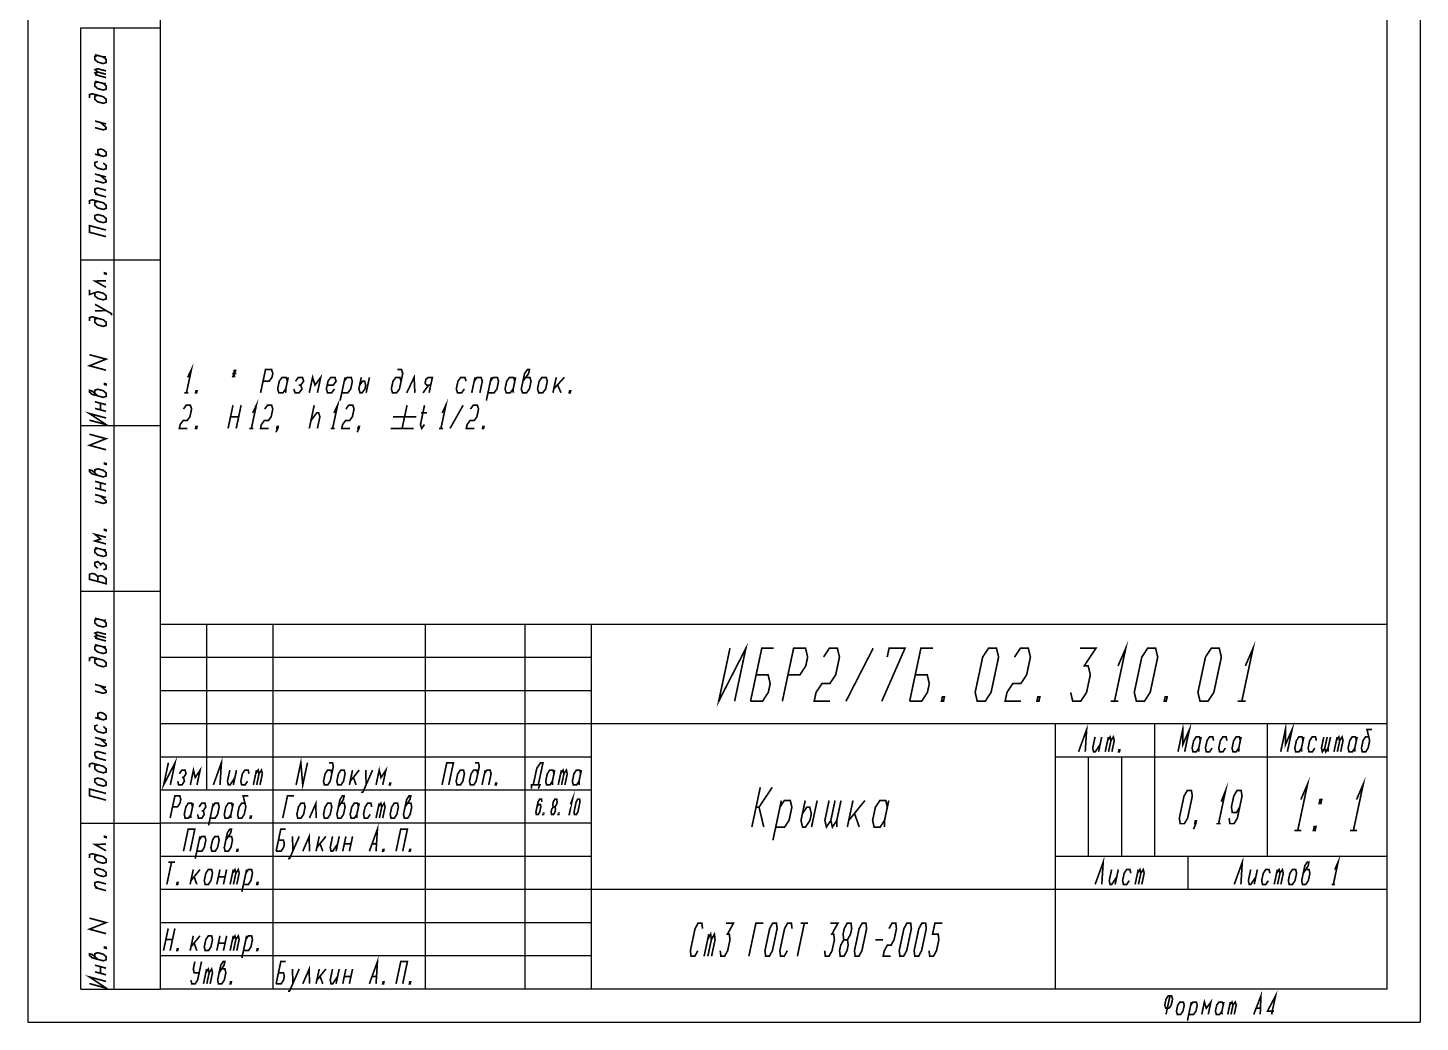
# Model space of a CAD drawing. Header units: millimetres. Extents: x 0 to 210, y 0 to 297.
# Drawn here: x 0 to 210, y 0 to 150 of the extents above; entities that cross this region are included whole.
import ezdxf

# ---------------------------------------------------------------- set-up
doc = ezdxf.new("R2010")
doc.units = ezdxf.units.MM
doc.header["$LTSCALE"] = 19.36
doc.layers.get('0').update_dxf_attribs({"linetype": 'CONTINUOUS'})

msp = doc.modelspace()

# ---------------------------------------------------------------- linework, layer by layer
at = {"color": 7, "linetype": 'CONTINUOUS'}
for p, q in [((0, 297), (0, 0)), ((210, 297), (210, 0)), ((20, 5), (20, 292.35)), ((205, 5), (205, 292.35)), ((8, 5), (8, 150)), ((8, 150), (20, 150)), ((13, 5), (13, 150)), ((20, 5), (20, 150)), ((8, 115), (20, 115)), ((8, 90), (20, 90)), ((8, 65), (20, 65)), ((205, 60), (20, 60)), ((20, 5), (20, 60)), ((27, 35), (27, 60)), ((37, 5), (37, 60)), ((60, 5), (60, 60)), ((75, 5), (75, 60)), ((85, 5), (85, 60)), ((205, 5), (205, 60)), ((85, 55), (20, 55)), ((85, 50), (20, 50)), ((205, 45), (20, 45)), ((155, 5), (155, 45)), ((170, 25), (170, 45)), ((187, 25), (187, 45)), ((85, 40), (20, 40)), ((205, 40), (155, 40)), ((160, 25), (160, 40)), ((165, 25), (165, 40)), ((85, 35), (20, 35)), ((8, 30), (20, 30)), ((85, 30), (20, 30)), ((85, 25), (20, 25)), ((205, 25), (155, 25)), ((175, 20), (175, 25)), ((205, 20), (20, 20)), ((85, 15), (20, 15)), ((85, 10), (20, 10)), ((8, 5), (20, 5)), ((205, 5), (20, 5)), ((205, 5), (20, 5)), ((0, 0), (210, 0))]:
    msp.add_line(p, q, dxfattribs=at)
at = {"color": 2, "linetype": 'CONTINUOUS', "const_width": 0.25}
for points in [[(10.127, 145.947), (11.377, 145.612), (11.794, 145.625)], [(10.544, 145.835), (10.127, 145.697), (10.127, 145.197), (10.544, 144.835), (11.377, 144.612), (11.794, 144.75), (11.794, 145.25), (11.377, 145.612)], [(10.544, 143.335), (10.127, 143.697), (10.544, 143.835), (11.794, 143.5)], [(10.544, 142.835), (10.127, 143.197), (10.544, 143.335), (11.794, 143)], [(11.794, 142.5), (10.127, 142.947)], [(10.127, 141.947), (11.377, 141.612), (11.794, 141.625)], [(10.544, 141.835), (10.127, 141.697), (10.127, 141.197), (10.544, 140.835), (11.377, 140.612), (11.794, 140.75), (11.794, 141.25), (11.377, 141.612)], [(10.544, 139.835), (10.127, 139.697), (10.127, 139.197), (10.544, 138.835), (11.377, 138.612), (11.794, 138.75), (11.794, 139.25), (11.377, 139.612), (9.711, 140.058), (9.294, 139.92), (9.294, 139.42)], [(10.127, 135.947), (11.794, 135.5)], [(10.127, 134.947), (11.377, 134.612), (11.794, 134.75), (11.794, 135), (10.961, 135.723)], [(10.127, 130.947), (11.377, 130.612), (11.794, 130.75), (11.794, 131.25), (11.377, 131.612), (10.961, 131.723), (10.544, 131.585), (10.544, 131.085), (10.961, 130.723)], [(10.544, 129.835), (10.127, 129.697), (10.127, 129.197), (10.544, 128.835), (11.377, 128.612), (11.794, 128.75), (11.794, 129.25), (11.377, 129.612)], [(10.127, 127.947), (11.794, 127.5)], [(10.127, 126.947), (11.377, 126.612), (11.794, 126.75), (11.794, 127), (10.961, 127.723)], [(10.544, 123.835), (10.127, 123.697), (10.127, 123.197), (10.544, 122.835), (11.377, 122.612), (11.794, 122.75), (11.794, 123.25), (11.377, 123.612), (9.711, 124.058), (9.294, 123.92), (9.294, 123.42)], [(10.544, 124.835), (10.127, 125.197), (10.127, 125.697), (10.544, 125.835), (11.794, 125.5)], [(11.794, 124.5), (10.127, 124.947)], [(11.377, 120.612), (11.794, 120.75), (11.794, 121.25), (11.377, 121.612), (10.544, 121.835), (10.127, 121.697), (10.127, 121.197), (10.544, 120.835), (11.377, 120.612)], [(11.794, 118.5), (9.294, 119.17), (9.294, 120.17), (11.794, 119.5)], [(11.794, 110.854), (10.127, 111.801), (11.794, 111.854)], [(11.794, 112.979), (11.794, 112.854), (11.586, 112.91), (11.586, 113.035), (11.794, 112.979)], [(10.127, 110.051), (10.127, 109.551), (10.544, 109.189), (11.377, 108.966), (11.794, 109.104), (11.794, 109.604), (11.377, 109.966), (10.544, 110.189), (9.294, 109.774), (9.294, 110.524)], [(12.627, 106.631), (12.627, 106.881), (10.127, 108.301)], [(10.127, 107.301), (11.794, 107.354)], [(10.544, 106.189), (10.127, 106.051), (10.127, 105.551), (10.544, 105.189), (11.377, 104.966), (11.794, 105.104), (11.794, 105.604), (11.377, 105.966), (9.711, 106.412), (9.294, 106.274), (9.294, 105.774)], [(11.794, 98.354), (9.294, 99.024), (11.794, 100.021), (9.294, 100.691)], [(24.113, 97.277), (24.667, 98.443), (23.923, 94.943)], [(30.821, 97.86), (31.434, 97.86)], [(31.404, 98.443), (30.85, 97.277)], [(31.098, 98.443), (31.157, 97.277)], [(35.101, 94.943), (35.845, 98.443), (36.764, 98.443), (36.946, 97.86), (36.822, 97.277), (36.392, 96.693), (35.473, 96.693)], [(39.148, 96.693), (38.966, 97.277), (38.353, 97.277), (37.923, 96.693), (37.675, 95.527), (37.857, 94.943), (38.47, 94.943), (38.9, 95.527)], [(39.272, 97.277), (38.9, 95.527), (38.929, 94.943)], [(40.125, 95.527), (40.307, 94.943), (40.92, 94.943), (41.35, 95.527), (41.168, 96.11), (41.598, 96.693), (41.416, 97.277), (40.803, 97.277), (40.373, 96.693)], [(42.451, 94.943), (42.947, 97.277), (43.312, 96.11), (44.172, 97.277), (43.676, 94.943)], [(45.149, 96.11), (46.068, 96.11), (46.498, 96.693), (46.316, 97.277), (45.703, 97.277), (45.273, 96.693), (45.025, 95.527), (45.207, 94.943), (45.82, 94.943), (46.25, 95.527)], [(47.103, 93.777), (47.847, 97.277)], [(47.351, 94.943), (48.27, 94.943), (48.7, 95.527), (48.948, 96.693), (48.766, 97.277), (48.153, 97.277), (47.723, 96.693)], [(50.297, 97.277), (49.925, 95.527), (50.107, 94.943), (50.414, 94.943), (50.844, 95.527), (50.968, 96.11), (50.786, 96.693), (50.479, 96.693), (50.049, 96.11)], [(51.522, 97.277), (51.026, 94.943)], [(56.298, 96.693), (56.116, 97.277), (55.503, 97.277), (55.073, 96.693), (54.825, 95.527), (55.007, 94.943), (55.62, 94.943), (56.05, 95.527), (56.546, 97.86), (56.364, 98.443), (55.751, 98.443)], [(57.151, 94.943), (58.26, 97.277), (58.376, 94.943)], [(60.52, 94.943), (61.016, 97.277), (60.403, 97.277), (60.035, 96.985), (59.911, 96.402), (60.155, 96.11), (60.768, 96.11)], [(66.098, 96.693), (65.916, 97.277), (65.303, 97.277), (64.873, 96.693), (64.625, 95.527), (64.807, 94.943), (65.42, 94.943), (65.85, 95.527)], [(66.951, 94.943), (67.447, 97.277)], [(67.323, 96.693), (67.753, 97.277), (68.366, 97.277), (68.548, 96.693), (68.176, 94.943)], [(69.153, 93.777), (69.897, 97.277)], [(69.401, 94.943), (70.32, 94.943), (70.75, 95.527), (70.998, 96.693), (70.816, 97.277), (70.203, 97.277), (69.773, 96.693)], [(73.448, 96.693), (73.266, 97.277), (72.653, 97.277), (72.223, 96.693), (71.975, 95.527), (72.157, 94.943), (72.77, 94.943), (73.2, 95.527)], [(73.572, 97.277), (73.2, 95.527), (73.229, 94.943)], [(74.673, 96.693), (75.534, 97.86), (75.658, 98.443), (75.351, 98.443), (74.921, 97.86), (74.425, 95.527), (74.607, 94.943), (75.22, 94.943), (75.65, 95.527), (75.898, 96.693), (75.716, 97.277), (75.103, 97.277)], [(76.875, 95.527), (77.057, 94.943), (77.67, 94.943), (78.1, 95.527), (78.348, 96.693), (78.166, 97.277), (77.553, 97.277), (77.123, 96.693), (76.875, 95.527)], [(79.697, 97.277), (79.201, 94.943)], [(79.325, 95.527), (80.922, 97.277)], [(10.544, 94.481), (9.711, 95.204), (9.294, 95.316), (9.294, 95.066), (9.711, 94.704), (11.377, 94.257), (11.794, 94.396), (11.794, 94.896), (11.377, 95.257), (10.544, 95.481), (10.127, 95.342), (10.127, 94.842)], [(11.794, 96.271), (11.794, 96.146), (11.586, 96.202), (11.586, 96.327), (11.794, 96.271)], [(23.617, 94.943), (24.229, 94.943)], [(25.454, 94.943), (25.301, 94.943), (25.363, 95.235), (25.516, 95.235), (25.454, 94.943)], [(40.862, 96.11), (41.168, 96.11)], [(59.601, 94.943), (60.462, 96.11)], [(79.909, 96.11), (80.426, 94.943)], [(81.804, 94.943), (81.651, 94.943), (81.713, 95.235), (81.866, 95.235), (81.804, 94.943)], [(10.127, 93.592), (11.794, 93.146)], [(11.794, 92.146), (10.127, 92.592)], [(10.961, 92.369), (10.961, 93.369)], [(23.471, 92.493), (23.901, 93.076), (24.514, 93.076), (24.696, 92.493), (24.448, 91.326), (24.018, 90.743), (23.405, 90.743), (22.975, 90.159), (22.851, 89.576), (24.076, 89.576)], [(30.201, 89.576), (30.945, 93.076)], [(32.17, 93.076), (31.426, 89.576)], [(33.913, 91.909), (34.467, 93.076), (33.723, 89.576)], [(35.721, 92.493), (36.151, 93.076), (36.764, 93.076), (36.946, 92.493), (36.698, 91.326), (36.268, 90.743), (35.655, 90.743), (35.225, 90.159), (35.101, 89.576), (36.326, 89.576)], [(43.195, 93.076), (42.451, 89.576)], [(46.163, 91.909), (46.717, 93.076), (45.973, 89.576)], [(47.971, 92.493), (48.401, 93.076), (49.014, 93.076), (49.196, 92.493), (48.948, 91.326), (48.518, 90.743), (47.905, 90.743), (47.475, 90.159), (47.351, 89.576), (48.576, 89.576)], [(57.195, 93.076), (56.451, 89.576)], [(59.835, 93.076), (59.215, 90.159), (59.397, 89.576), (59.827, 90.159)], [(62.496, 91.909), (63.05, 93.076), (62.306, 89.576)], [(63.685, 89.576), (65.653, 93.076)], [(66.754, 92.493), (67.185, 93.076), (67.797, 93.076), (67.979, 92.493), (67.731, 91.326), (67.301, 90.743), (66.689, 90.743), (66.259, 90.159), (66.135, 89.576), (67.36, 89.576)], [(9.294, 90.816), (11.794, 90.146), (9.294, 91.816), (11.794, 91.146)], [(30.573, 91.326), (31.798, 91.326)], [(42.699, 90.743), (43.56, 91.909), (43.866, 91.909), (44.048, 91.326), (43.676, 89.576)], [(55.073, 91.326), (58.573, 91.326)], [(59.28, 91.909), (60.199, 91.909)], [(11.794, 86.354), (9.294, 87.024), (11.794, 88.021), (9.294, 88.691)], [(25.454, 89.576), (25.301, 89.576), (25.363, 89.868), (25.516, 89.868), (25.454, 89.576)], [(33.417, 89.576), (34.029, 89.576)], [(37.704, 89.576), (37.551, 89.576), (37.613, 89.868), (37.766, 89.868), (37.704, 89.576), (37.427, 88.993)], [(45.667, 89.576), (46.279, 89.576)], [(49.954, 89.576), (49.801, 89.576), (49.863, 89.868), (50.016, 89.868), (49.954, 89.576), (49.677, 88.993)], [(54.701, 89.576), (58.201, 89.576)], [(62, 89.576), (62.613, 89.576)], [(68.738, 89.576), (68.585, 89.576), (68.647, 89.868), (68.8, 89.868), (68.738, 89.576)], [(11.794, 84.271), (11.794, 84.146), (11.586, 84.202), (11.586, 84.327), (11.794, 84.271)], [(10.544, 82.481), (9.711, 83.204), (9.294, 83.316), (9.294, 83.066), (9.711, 82.704), (11.377, 82.257), (11.794, 82.396), (11.794, 82.896), (11.377, 83.257), (10.544, 83.481), (10.127, 83.342), (10.127, 82.842)], [(10.127, 81.592), (11.794, 81.146)], [(11.794, 80.146), (10.127, 80.592)], [(10.961, 80.369), (10.961, 81.369)], [(10.127, 79.592), (11.794, 79.146)], [(10.127, 78.592), (11.377, 78.257), (11.794, 78.396), (11.794, 78.646), (10.961, 79.369)], [(11.794, 72.146), (10.127, 72.592), (10.961, 72.869), (10.127, 73.592), (11.794, 73.146)], [(11.794, 74.271), (11.794, 74.146), (11.586, 74.202), (11.586, 74.327), (11.794, 74.271)], [(10.127, 71.592), (11.377, 71.257), (11.794, 71.271)], [(10.544, 71.481), (10.127, 71.342), (10.127, 70.842), (10.544, 70.481), (11.377, 70.257), (11.794, 70.396), (11.794, 70.896), (11.377, 71.257)], [(11.377, 68.257), (11.794, 68.396), (11.794, 68.896), (11.377, 69.257), (10.961, 69.119), (10.544, 69.481), (10.127, 69.342), (10.127, 68.842), (10.544, 68.481)], [(11.794, 66.146), (11.794, 66.896), (11.377, 67.257), (10.961, 67.369), (10.544, 67.231), (10.127, 67.592), (9.711, 67.704), (9.294, 67.566), (9.294, 66.816), (11.794, 66.146)], [(10.544, 66.481), (10.544, 67.231)], [(10.961, 68.869), (10.961, 69.119)], [(10.127, 60.947), (11.377, 60.612), (11.794, 60.625)], [(10.544, 60.835), (10.127, 60.697), (10.127, 60.197), (10.544, 59.835), (11.377, 59.612), (11.794, 59.75), (11.794, 60.25), (11.377, 60.612)], [(10.544, 58.335), (10.127, 58.697), (10.544, 58.835), (11.794, 58.5)], [(10.544, 57.835), (10.127, 58.197), (10.544, 58.335), (11.794, 58)], [(11.794, 57.5), (10.127, 57.947)], [(10.127, 56.947), (11.377, 56.612), (11.794, 56.625)], [(10.544, 56.835), (10.127, 56.697), (10.127, 56.197), (10.544, 55.835), (11.377, 55.612), (11.794, 55.75), (11.794, 56.25), (11.377, 56.612)], [(105.9, 56.411), (104.2, 48.411), (108.3, 56.411), (106.6, 48.411)], [(164.434, 53.744), (165.6, 56.411), (163.9, 48.411)], [(183.634, 53.744), (184.8, 56.411), (183.1, 48.411)], [(10.544, 54.835), (10.127, 54.697), (10.127, 54.197), (10.544, 53.835), (11.377, 53.612), (11.794, 53.75), (11.794, 54.25), (11.377, 54.612), (9.711, 55.058), (9.294, 54.92), (9.294, 54.42)], [(109, 48.411), (110.7, 56.411), (112.5, 56.411)], [(113.8, 48.411), (115.5, 56.411), (117.3, 56.411), (117.617, 55.077), (117.334, 53.744), (116.45, 52.411), (114.65, 52.411)], [(120.017, 55.077), (120.9, 56.411), (122.1, 56.411), (122.417, 55.077), (121.85, 52.411), (120.967, 51.077), (119.767, 51.077), (118.883, 49.744), (118.6, 48.411), (121, 48.411)], [(123.4, 48.411), (127.5, 56.411)], [(128.8, 48.411), (132.3, 56.411), (129.9, 56.411), (129.617, 55.077)], [(133, 48.411), (134.7, 56.411), (136.5, 56.411)], [(143.2, 48.411), (142.883, 49.744), (144.017, 55.077), (144.9, 56.411), (146.1, 56.411), (146.417, 55.077), (145.283, 49.744), (144.4, 48.411), (143.2, 48.411)], [(148.817, 55.077), (149.7, 56.411), (150.9, 56.411), (151.217, 55.077), (150.65, 52.411), (149.767, 51.077), (148.567, 51.077), (147.683, 49.744), (147.4, 48.411), (149.8, 48.411)], [(158.7, 56.411), (161.1, 56.411), (159.334, 53.744), (159.934, 53.744), (160.25, 52.411), (159.683, 49.744), (158.8, 48.411), (157.6, 48.411), (157.283, 49.744)], [(167.2, 48.411), (166.883, 49.744), (168.017, 55.077), (168.9, 56.411), (170.1, 56.411), (170.417, 55.077), (169.283, 49.744), (168.4, 48.411), (167.2, 48.411)], [(176.8, 48.411), (176.483, 49.744), (177.617, 55.077), (178.5, 56.411), (179.7, 56.411), (180.017, 55.077), (178.883, 49.744), (178, 48.411), (176.8, 48.411)], [(109, 48.411), (110.8, 48.411), (111.683, 49.744), (111.967, 51.077), (111.65, 52.411), (109.85, 52.411)], [(133, 48.411), (134.8, 48.411), (135.683, 49.744), (135.967, 51.077), (135.65, 52.411), (133.85, 52.411)], [(10.127, 50.947), (11.794, 50.5)], [(10.127, 49.947), (11.377, 49.612), (11.794, 49.75), (11.794, 50), (10.961, 50.723)], [(138.1, 48.411), (137.8, 48.411), (137.942, 49.077), (138.242, 49.077), (138.1, 48.411)], [(152.5, 48.411), (152.2, 48.411), (152.342, 49.077), (152.642, 49.077), (152.5, 48.411)], [(163.3, 48.411), (164.5, 48.411)], [(171.7, 48.411), (171.4, 48.411), (171.542, 49.077), (171.842, 49.077), (171.7, 48.411)], [(182.5, 48.411), (183.7, 48.411)], [(10.127, 45.947), (11.377, 45.612), (11.794, 45.75), (11.794, 46.25), (11.377, 46.612), (10.961, 46.723), (10.544, 46.585), (10.544, 46.085), (10.961, 45.723)], [(10.544, 44.835), (10.127, 44.697), (10.127, 44.197), (10.544, 43.835), (11.377, 43.612), (11.794, 43.75), (11.794, 44.25), (11.377, 44.612)], [(158.48, 40.788), (159.695, 44.138), (159.485, 40.788)], [(173.475, 40.788), (174.187, 44.138), (174.215, 41.904), (175.192, 44.138), (174.48, 40.788)], [(188.965, 40.788), (189.677, 44.138), (189.705, 41.904), (190.682, 44.138), (189.97, 40.788)], [(202.253, 43.021), (201.751, 43.021), (201.381, 42.463), (201.144, 41.346), (201.276, 40.788), (201.779, 40.788), (202.149, 41.346), (202.386, 42.463), (201.988, 44.138), (202.742, 44.138)], [(10.127, 42.947), (11.794, 42.5)], [(10.127, 41.947), (11.377, 41.612), (11.794, 41.75), (11.794, 42), (10.961, 42.723)], [(160.965, 43.021), (160.609, 41.346), (160.741, 40.788), (160.992, 40.788), (161.732, 41.904)], [(161.97, 43.021), (161.495, 40.788)], [(162.5, 40.788), (162.975, 43.021)], [(162.856, 42.463), (163.226, 43.021), (163.359, 42.463), (163.003, 40.788)], [(163.359, 42.463), (163.728, 43.021), (163.861, 42.463), (163.505, 40.788)], [(176.846, 42.463), (176.713, 43.021), (176.211, 43.021), (175.841, 42.463), (175.604, 41.346), (175.736, 40.788), (176.239, 40.788), (176.609, 41.346)], [(176.965, 43.021), (176.609, 41.346), (176.616, 40.788)], [(178.856, 42.463), (178.723, 43.021), (178.221, 43.021), (177.851, 42.463), (177.614, 41.346), (177.746, 40.788), (178.249, 40.788), (178.619, 41.346)], [(180.866, 42.463), (180.733, 43.021), (180.231, 43.021), (179.861, 42.463), (179.624, 41.346), (179.756, 40.788), (180.259, 40.788), (180.629, 41.346)], [(182.876, 42.463), (182.743, 43.021), (182.241, 43.021), (181.871, 42.463), (181.634, 41.346), (181.766, 40.788), (182.269, 40.788), (182.639, 41.346)], [(182.995, 43.021), (182.639, 41.346), (182.646, 40.788)], [(192.336, 42.463), (192.203, 43.021), (191.701, 43.021), (191.331, 42.463), (191.094, 41.346), (191.226, 40.788), (191.729, 40.788), (192.099, 41.346)], [(192.455, 43.021), (192.099, 41.346), (192.106, 40.788)], [(194.346, 42.463), (194.213, 43.021), (193.711, 43.021), (193.341, 42.463), (193.104, 41.346), (193.236, 40.788), (193.739, 40.788), (194.109, 41.346)], [(195.47, 43.021), (195.114, 41.346), (195.246, 40.788), (195.616, 41.346), (195.749, 40.788), (196.119, 41.346), (196.475, 43.021)], [(195.972, 43.021), (195.616, 41.346)], [(197.005, 40.788), (197.48, 43.021)], [(197.361, 42.463), (197.731, 43.021), (197.864, 42.463), (197.508, 40.788)], [(197.864, 42.463), (198.233, 43.021), (198.366, 42.463), (198.01, 40.788)], [(200.376, 42.463), (200.243, 43.021), (199.741, 43.021), (199.371, 42.463), (199.134, 41.346), (199.266, 40.788), (199.769, 40.788), (200.139, 41.346)], [(200.495, 43.021), (200.139, 41.346), (200.146, 40.788)], [(10.544, 39.835), (10.127, 40.197), (10.127, 40.697), (10.544, 40.835), (11.794, 40.5)], [(11.794, 39.5), (10.127, 39.947)], [(21.197, 39.138), (20.485, 35.788), (22.202, 39.138), (21.49, 35.788)], [(27.98, 35.788), (29.195, 39.138), (28.985, 35.788)], [(40.46, 35.788), (41.172, 39.138), (41.465, 35.788), (42.177, 39.138)], [(164.636, 40.788), (164.51, 40.788), (164.569, 41.067), (164.695, 41.067), (164.636, 40.788)], [(196.119, 41.346), (196.126, 40.788)], [(10.544, 38.835), (10.127, 38.697), (10.127, 38.197), (10.544, 37.835), (11.377, 37.612), (11.794, 37.75), (11.794, 38.25), (11.377, 38.612), (9.711, 39.058), (9.294, 38.92), (9.294, 38.42)], [(22.614, 36.346), (22.746, 35.788), (23.249, 35.788), (23.619, 36.346), (23.486, 36.904), (23.856, 37.463), (23.723, 38.021), (23.221, 38.021), (22.851, 37.463)], [(24.505, 35.788), (24.98, 38.021), (25.245, 36.904), (25.985, 38.021), (25.51, 35.788)], [(30.465, 38.021), (30.109, 36.346), (30.241, 35.788), (30.492, 35.788), (31.232, 36.904)], [(31.47, 38.021), (30.995, 35.788)], [(33.361, 37.463), (33.228, 38.021), (32.726, 38.021), (32.356, 37.463), (32.119, 36.346), (32.251, 35.788), (32.754, 35.788), (33.124, 36.346)], [(34.01, 35.788), (34.485, 38.021)], [(34.366, 37.463), (34.736, 38.021), (34.869, 37.463), (34.513, 35.788)], [(34.869, 37.463), (35.238, 38.021), (35.371, 37.463), (35.015, 35.788)], [(45.841, 37.463), (45.708, 38.021), (45.206, 38.021), (44.836, 37.463), (44.599, 36.346), (44.731, 35.788), (45.234, 35.788), (45.604, 36.346), (46.078, 38.579), (45.946, 39.138), (45.443, 39.138)], [(46.609, 36.346), (46.741, 35.788), (47.244, 35.788), (47.614, 36.346), (47.851, 37.463), (47.718, 38.021), (47.216, 38.021), (46.846, 37.463), (46.609, 36.346)], [(48.975, 38.021), (48.5, 35.788)], [(48.619, 36.346), (49.98, 38.021)], [(50.273, 34.671), (50.524, 34.671), (51.99, 38.021)], [(50.985, 38.021), (51.013, 35.788)], [(52.52, 35.788), (52.995, 38.021), (53.26, 36.904), (54, 38.021), (53.525, 35.788)], [(62.475, 35.788), (63.187, 39.138), (64.192, 39.138), (63.48, 35.788)], [(64.604, 36.346), (64.736, 35.788), (65.239, 35.788), (65.609, 36.346), (65.846, 37.463), (65.713, 38.021), (65.211, 38.021), (64.841, 37.463), (64.604, 36.346)], [(67.856, 37.463), (67.723, 38.021), (67.221, 38.021), (66.851, 37.463), (66.614, 36.346), (66.746, 35.788), (67.249, 35.788), (67.619, 36.346), (68.093, 38.579), (67.961, 39.138), (67.458, 39.138)], [(68.505, 35.788), (68.98, 38.021)], [(68.861, 37.463), (69.231, 38.021), (69.733, 38.021), (69.866, 37.463), (69.51, 35.788)], [(76.231, 35.788), (76.765, 38.3), (77.32, 39.138), (77.697, 39.138), (76.985, 35.788)], [(79.351, 37.463), (79.218, 38.021), (78.716, 38.021), (78.346, 37.463), (78.109, 36.346), (78.241, 35.788), (78.744, 35.788), (79.114, 36.346)], [(79.47, 38.021), (79.114, 36.346), (79.121, 35.788)], [(80, 35.788), (80.475, 38.021)], [(80.356, 37.463), (80.726, 38.021), (80.859, 37.463), (80.502, 35.788)], [(80.859, 37.463), (81.228, 38.021), (81.361, 37.463), (81.005, 35.788)], [(83.371, 37.463), (83.238, 38.021), (82.736, 38.021), (82.366, 37.463), (82.129, 36.346), (82.261, 35.788), (82.764, 35.788), (83.134, 36.346)], [(83.49, 38.021), (83.134, 36.346), (83.141, 35.788)], [(11.377, 35.612), (11.794, 35.75), (11.794, 36.25), (11.377, 36.612), (10.544, 36.835), (10.127, 36.697), (10.127, 36.197), (10.544, 35.835), (11.377, 35.612)], [(23.235, 36.904), (23.486, 36.904)], [(49.114, 36.904), (49.505, 35.788)], [(54.656, 35.788), (54.53, 35.788), (54.589, 36.067), (54.715, 36.067), (54.656, 35.788)], [(70.641, 35.788), (70.515, 35.788), (70.574, 36.067), (70.7, 36.067), (70.641, 35.788)], [(75.987, 35.229), (75.98, 35.788), (77.236, 35.788), (76.992, 35.229)], [(179.99, 33.277), (180.657, 34.944), (179.594, 29.944)], [(192.004, 33.588), (193.025, 35.922), (191.537, 28.922)], [(200.404, 33.588), (201.425, 35.922), (199.937, 28.922)], [(11.794, 33.5), (9.294, 34.17), (9.294, 35.17), (11.794, 34.5)], [(21.465, 30.788), (22.177, 34.138), (22.931, 34.138), (23.063, 33.579), (22.945, 33.021), (22.575, 32.463), (21.821, 32.463)], [(32.743, 33.021), (32.241, 33.021), (31.871, 32.463), (31.634, 31.346), (31.766, 30.788), (32.269, 30.788), (32.639, 31.346), (32.876, 32.463), (32.478, 34.138), (33.232, 34.138)], [(38.45, 30.788), (39.162, 34.138), (40.167, 34.138)], [(42.47, 30.788), (43.447, 33.021), (43.475, 30.788)], [(46.846, 32.463), (47.586, 33.579), (47.705, 34.138), (47.453, 34.138), (47.083, 33.579), (46.609, 31.346), (46.741, 30.788), (47.244, 30.788), (47.614, 31.346), (47.851, 32.463), (47.718, 33.021), (47.216, 33.021)], [(56.896, 32.463), (57.636, 33.579), (57.755, 34.138), (57.503, 34.138), (57.133, 33.579), (56.659, 31.346), (56.791, 30.788), (57.294, 30.788), (57.664, 31.346), (57.901, 32.463), (57.768, 33.021), (57.266, 33.021)], [(77.532, 33.241), (77.47, 33.624), (77.183, 33.624), (76.957, 33.241), (76.631, 31.708), (76.694, 31.324), (76.981, 31.324), (77.206, 31.708), (77.369, 32.474), (77.307, 32.858), (77.02, 32.858), (76.794, 32.474)], [(79.526, 32.474), (79.751, 32.858), (79.832, 33.241), (79.77, 33.624), (79.483, 33.624), (79.257, 33.241), (79.176, 32.858), (79.238, 32.474)], [(81.835, 32.858), (82.142, 33.624), (81.653, 31.324)], [(82.444, 31.324), (82.381, 31.708), (82.707, 33.241), (82.933, 33.624), (83.22, 33.624), (83.282, 33.241), (82.956, 31.708), (82.731, 31.324), (82.444, 31.324)], [(109.2, 29.433), (110.475, 35.433)], [(109.838, 32.433), (110.288, 32.433), (112.275, 35.433)], [(173.812, 29.944), (173.677, 30.777), (174.386, 34.111), (174.875, 34.944), (175.5, 34.944), (175.636, 34.111), (174.927, 30.777), (174.438, 29.944), (173.812, 29.944)], [(181.177, 30.777), (181.312, 29.944), (181.938, 29.944), (182.427, 30.777), (183.136, 34.111), (183, 34.944), (182.375, 34.944), (181.886, 34.111), (181.531, 32.444), (181.667, 31.611), (182.292, 31.611), (182.781, 32.444)], [(195.03, 33.005), (194.768, 33.005), (194.892, 33.588), (195.154, 33.588), (195.03, 33.005)], [(24.836, 32.463), (24.703, 33.021), (24.201, 33.021), (23.831, 32.463), (23.594, 31.346), (23.726, 30.788), (24.229, 30.788), (24.599, 31.346)], [(24.955, 33.021), (24.599, 31.346), (24.606, 30.788)], [(25.604, 31.346), (25.736, 30.788), (26.239, 30.788), (26.609, 31.346), (26.476, 31.904), (26.846, 32.463), (26.713, 33.021), (26.211, 33.021), (25.841, 32.463)], [(26.225, 31.904), (26.476, 31.904)], [(27.258, 29.671), (27.97, 33.021)], [(27.495, 30.788), (28.249, 30.788), (28.619, 31.346), (28.856, 32.463), (28.723, 33.021), (28.221, 33.021), (27.851, 32.463)], [(30.866, 32.463), (30.733, 33.021), (30.231, 33.021), (29.861, 32.463), (29.624, 31.346), (29.756, 30.788), (30.259, 30.788), (30.629, 31.346)], [(30.985, 33.021), (30.629, 31.346), (30.636, 30.788)], [(40.579, 31.346), (40.711, 30.788), (41.214, 30.788), (41.584, 31.346), (41.821, 32.463), (41.688, 33.021), (41.186, 33.021), (40.816, 32.463), (40.579, 31.346)], [(44.599, 31.346), (44.731, 30.788), (45.234, 30.788), (45.604, 31.346), (45.841, 32.463), (45.708, 33.021), (45.206, 33.021), (44.836, 32.463), (44.599, 31.346)], [(49.861, 32.463), (49.728, 33.021), (49.226, 33.021), (48.856, 32.463), (48.619, 31.346), (48.751, 30.788), (49.254, 30.788), (49.624, 31.346)], [(49.98, 33.021), (49.624, 31.346), (49.631, 30.788)], [(51.871, 32.463), (51.738, 33.021), (51.236, 33.021), (50.866, 32.463), (50.629, 31.346), (50.761, 30.788), (51.264, 30.788), (51.634, 31.346)], [(52.52, 30.788), (52.995, 33.021)], [(52.876, 32.463), (53.246, 33.021), (53.379, 32.463), (53.022, 30.788)], [(53.379, 32.463), (53.748, 33.021), (53.881, 32.463), (53.525, 30.788)], [(54.649, 31.346), (54.781, 30.788), (55.284, 30.788), (55.654, 31.346), (55.891, 32.463), (55.758, 33.021), (55.256, 33.021), (54.886, 32.463), (54.649, 31.346)], [(77.772, 31.324), (77.7, 31.324), (77.741, 31.516), (77.813, 31.516), (77.772, 31.324)], [(78.994, 31.324), (79.281, 31.324), (79.506, 31.708), (79.588, 32.091), (79.526, 32.474), (79.238, 32.474), (79.013, 32.091), (78.931, 31.708), (78.994, 31.324)], [(80.072, 31.324), (80, 31.324), (80.041, 31.516), (80.113, 31.516), (80.072, 31.324)], [(111, 29.433), (110.288, 32.433)], [(112.375, 27.433), (113.65, 33.433)], [(112.8, 29.433), (114.15, 29.433), (114.813, 30.433), (115.238, 32.433), (115, 33.433), (114.1, 33.433), (113.438, 32.433)], [(117.25, 33.433), (116.613, 30.433), (116.85, 29.433), (117.3, 29.433), (117.963, 30.433), (118.175, 31.433), (117.938, 32.433), (117.488, 32.433), (116.825, 31.433)], [(119.05, 33.433), (118.2, 29.433)], [(120.85, 33.433), (120.213, 30.433), (120.45, 29.433), (121.113, 30.433), (121.35, 29.433), (122.013, 30.433), (122.65, 33.433)], [(121.75, 33.433), (121.113, 30.433)], [(124.45, 33.433), (123.6, 29.433)], [(123.813, 30.433), (126.25, 33.433)], [(124.7, 31.433), (125.4, 29.433)], [(129.638, 32.433), (129.4, 33.433), (128.5, 33.433), (127.838, 32.433), (127.413, 30.433), (127.65, 29.433), (128.55, 29.433), (129.213, 30.433)], [(129.85, 33.433), (129.213, 30.433), (129.225, 29.433)], [(33.651, 30.788), (33.525, 30.788), (33.584, 31.067), (33.71, 31.067), (33.651, 30.788)], [(51.515, 25.788), (52.73, 29.138), (52.52, 25.788)], [(81.509, 31.324), (81.797, 31.324)], [(122.013, 30.433), (122.025, 29.433)], [(176.156, 29.944), (176, 29.944), (176.089, 30.361), (176.245, 30.361), (176.156, 29.944), (175.823, 29.111)], [(179.281, 29.944), (179.906, 29.944)], [(194.162, 28.922), (193.9, 28.922), (194.024, 29.505), (194.286, 29.505), (194.162, 28.922)], [(11.794, 27.979), (11.794, 27.854), (11.586, 27.91), (11.586, 28.035), (11.794, 27.979)], [(23.475, 25.788), (24.187, 29.138), (25.192, 29.138), (24.48, 25.788)], [(25.248, 24.671), (25.96, 28.021)], [(25.485, 25.788), (26.239, 25.788), (26.609, 26.346), (26.846, 27.463), (26.713, 28.021), (26.211, 28.021), (25.841, 27.463)], [(27.614, 26.346), (27.746, 25.788), (28.249, 25.788), (28.619, 26.346), (28.856, 27.463), (28.723, 28.021), (28.221, 28.021), (27.851, 27.463), (27.614, 26.346)], [(29.861, 27.463), (30.601, 28.579), (30.72, 29.138), (30.468, 29.138), (30.098, 28.579), (29.624, 26.346), (29.756, 25.788), (30.259, 25.788), (30.629, 26.346), (30.866, 27.463), (30.733, 28.021), (30.231, 28.021)], [(37.445, 25.788), (38.157, 29.138), (38.911, 29.138)], [(37.445, 25.788), (38.199, 25.788), (38.569, 26.346), (38.687, 26.904), (38.555, 27.463), (37.801, 27.463)], [(39.218, 24.671), (39.469, 24.671), (40.935, 28.021)], [(39.93, 28.021), (39.958, 25.788)], [(41.465, 25.788), (42.442, 28.021), (42.47, 25.788)], [(43.95, 28.021), (43.475, 25.788)], [(43.594, 26.346), (44.955, 28.021)], [(45.96, 28.021), (45.604, 26.346), (45.736, 25.788), (45.988, 25.788), (46.727, 26.904)], [(46.965, 28.021), (46.49, 25.788)], [(47.495, 25.788), (47.97, 28.021)], [(48.975, 28.021), (48.5, 25.788)], [(55.535, 25.788), (56.247, 29.138), (57.252, 29.138), (56.54, 25.788)], [(191.013, 28.922), (192.063, 28.922)], [(199.413, 28.922), (200.462, 28.922)], [(10.544, 25.189), (10.127, 25.051), (10.127, 24.551), (10.544, 24.189), (11.377, 23.966), (11.794, 24.104), (11.794, 24.604), (11.377, 24.966), (9.711, 25.412), (9.294, 25.274), (9.294, 24.774)], [(11.794, 25.854), (10.127, 26.801), (11.794, 26.854)], [(31.641, 25.788), (31.515, 25.788), (31.574, 26.067), (31.7, 26.067), (31.641, 25.788)], [(44.089, 26.904), (44.48, 25.788)], [(47.732, 26.904), (48.737, 26.904)], [(52.004, 26.904), (52.506, 26.904)], [(53.651, 25.788), (53.525, 25.788), (53.584, 26.067), (53.71, 26.067), (53.651, 25.788)], [(57.671, 25.788), (57.545, 25.788), (57.604, 26.067), (57.73, 26.067), (57.671, 25.788)], [(197.133, 23.021), (197.621, 24.138), (196.909, 20.788)], [(11.377, 21.966), (11.794, 22.104), (11.794, 22.604), (11.377, 22.966), (10.544, 23.189), (10.127, 23.051), (10.127, 22.551), (10.544, 22.189), (11.377, 21.966)], [(21.675, 24.138), (20.963, 20.788)], [(21.172, 24.138), (22.177, 24.138)], [(24.955, 23.021), (24.48, 20.788)], [(24.599, 21.346), (25.96, 23.021)], [(26.609, 21.346), (26.741, 20.788), (27.244, 20.788), (27.614, 21.346), (27.851, 22.463), (27.718, 23.021), (27.216, 23.021), (26.846, 22.463), (26.609, 21.346)], [(28.5, 20.788), (28.975, 23.021)], [(29.98, 23.021), (29.505, 20.788)], [(30.51, 20.788), (30.985, 23.021)], [(30.866, 22.463), (31.236, 23.021), (31.369, 22.463), (31.012, 20.788)], [(31.369, 22.463), (31.738, 23.021), (31.871, 22.463), (31.515, 20.788)], [(32.283, 19.671), (32.995, 23.021)], [(32.52, 20.788), (33.274, 20.788), (33.644, 21.346), (33.881, 22.463), (33.748, 23.021), (33.246, 23.021), (32.876, 22.463)], [(160.98, 20.788), (162.195, 24.138), (161.985, 20.788)], [(163.465, 23.021), (163.109, 21.346), (163.241, 20.788), (163.493, 20.788), (164.232, 21.904)], [(164.47, 23.021), (163.995, 20.788)], [(166.361, 22.463), (166.228, 23.021), (165.726, 23.021), (165.356, 22.463), (165.119, 21.346), (165.251, 20.788), (165.754, 20.788), (166.124, 21.346)], [(167.01, 20.788), (167.485, 23.021)], [(167.366, 22.463), (167.736, 23.021), (167.869, 22.463), (167.513, 20.788)], [(167.869, 22.463), (168.238, 23.021), (168.371, 22.463), (168.015, 20.788)], [(181.96, 20.788), (183.175, 24.138), (182.965, 20.788)], [(184.445, 23.021), (184.089, 21.346), (184.221, 20.788), (184.473, 20.788), (185.212, 21.904)], [(185.45, 23.021), (184.975, 20.788)], [(187.341, 22.463), (187.208, 23.021), (186.706, 23.021), (186.336, 22.463), (186.099, 21.346), (186.231, 20.788), (186.734, 20.788), (187.104, 21.346)], [(187.99, 20.788), (188.465, 23.021)], [(188.346, 22.463), (188.716, 23.021), (188.849, 22.463), (188.492, 20.788)], [(188.849, 22.463), (189.218, 23.021), (189.351, 22.463), (188.995, 20.788)], [(190.119, 21.346), (190.251, 20.788), (190.754, 20.788), (191.124, 21.346), (191.361, 22.463), (191.228, 23.021), (190.726, 23.021), (190.356, 22.463), (190.119, 21.346)], [(192.366, 22.463), (193.106, 23.579), (193.225, 24.138), (192.973, 24.138), (192.603, 23.579), (192.129, 21.346), (192.261, 20.788), (192.764, 20.788), (193.134, 21.346), (193.371, 22.463), (193.238, 23.021), (192.736, 23.021)], [(10.544, 20.189), (10.127, 20.551), (10.127, 21.051), (10.544, 21.189), (11.794, 20.854)], [(22.596, 20.788), (22.47, 20.788), (22.529, 21.067), (22.655, 21.067), (22.596, 20.788)], [(25.094, 21.904), (25.485, 20.788)], [(28.737, 21.904), (29.742, 21.904)], [(34.656, 20.788), (34.53, 20.788), (34.589, 21.067), (34.715, 21.067), (34.656, 20.788)], [(11.794, 19.854), (10.127, 20.301)], [(196.658, 20.788), (197.161, 20.788)], [(11.794, 13.354), (9.294, 14.024), (11.794, 15.021), (9.294, 15.691)], [(101.761, 14.111), (101.657, 14.944), (101.094, 14.944), (100.636, 14.111), (99.927, 10.777), (100.031, 9.944), (100.594, 9.944), (101.052, 10.777)], [(105.313, 14.944), (106.438, 14.944), (105.521, 13.277), (105.802, 13.277), (105.906, 12.444), (105.552, 10.777), (105.094, 9.944), (104.531, 9.944), (104.427, 10.777)], [(108.75, 9.944), (109.813, 14.944), (110.938, 14.944)], [(111.281, 9.944), (111.177, 10.777), (111.886, 14.111), (112.344, 14.944), (112.907, 14.944), (113.011, 14.111), (112.302, 10.777), (111.844, 9.944), (111.281, 9.944)], [(115.261, 14.111), (115.157, 14.944), (114.594, 14.944), (114.136, 14.111), (113.427, 10.777), (113.531, 9.944), (114.094, 9.944), (114.552, 10.777)], [(117.125, 14.944), (116.062, 9.944)], [(116.563, 14.944), (117.688, 14.944)], [(121.063, 14.944), (122.188, 14.944), (121.271, 13.277), (121.552, 13.277), (121.656, 12.444), (121.302, 10.777), (120.844, 9.944), (120.281, 9.944), (120.177, 10.777)], [(123.625, 12.444), (124.084, 13.277), (124.261, 14.111), (124.157, 14.944), (123.594, 14.944), (123.136, 14.111), (122.959, 13.277), (123.063, 12.444)], [(124.781, 9.944), (124.677, 10.777), (125.386, 14.111), (125.844, 14.944), (126.407, 14.944), (126.511, 14.111), (125.802, 10.777), (125.344, 9.944), (124.781, 9.944)], [(129.886, 14.111), (130.344, 14.944), (130.907, 14.944), (131.011, 14.111), (130.656, 12.444), (130.198, 11.611), (129.636, 11.611), (129.177, 10.777), (129, 9.944), (130.125, 9.944)], [(131.531, 9.944), (131.427, 10.777), (132.136, 14.111), (132.594, 14.944), (133.157, 14.944), (133.261, 14.111), (132.552, 10.777), (132.094, 9.944), (131.531, 9.944)], [(133.781, 9.944), (133.677, 10.777), (134.386, 14.111), (134.844, 14.944), (135.407, 14.944), (135.511, 14.111), (134.802, 10.777), (134.344, 9.944), (133.781, 9.944)], [(135.927, 10.777), (136.031, 9.944), (136.594, 9.944), (137.052, 10.777), (137.406, 12.444), (137.302, 13.277), (136.459, 13.277), (136.813, 14.944), (137.938, 14.944)], [(20.46, 10.788), (21.172, 14.138)], [(22.177, 14.138), (21.465, 10.788)], [(24.955, 13.021), (24.48, 10.788)], [(24.599, 11.346), (25.96, 13.021)], [(26.609, 11.346), (26.741, 10.788), (27.244, 10.788), (27.614, 11.346), (27.851, 12.463), (27.718, 13.021), (27.216, 13.021), (26.846, 12.463), (26.609, 11.346)], [(28.5, 10.788), (28.975, 13.021)], [(29.98, 13.021), (29.505, 10.788)], [(30.51, 10.788), (30.985, 13.021)], [(30.866, 12.463), (31.236, 13.021), (31.369, 12.463), (31.012, 10.788)], [(31.369, 12.463), (31.738, 13.021), (31.871, 12.463), (31.515, 10.788)], [(32.283, 9.671), (32.995, 13.021)], [(32.52, 10.788), (33.274, 10.788), (33.644, 11.346), (33.881, 12.463), (33.748, 13.021), (33.246, 13.021), (32.876, 12.463)], [(102, 9.944), (102.709, 13.277)], [(102.531, 12.444), (102.99, 13.277), (103.094, 12.444), (102.563, 9.944)], [(103.094, 12.444), (103.552, 13.277), (103.656, 12.444), (103.125, 9.944)], [(10.544, 9.481), (9.711, 10.204), (9.294, 10.316), (9.294, 10.066), (9.711, 9.704), (11.377, 9.257), (11.794, 9.396), (11.794, 9.896), (11.377, 10.257), (10.544, 10.481), (10.127, 10.342), (10.127, 9.842)], [(11.794, 11.271), (11.794, 11.146), (11.586, 11.202), (11.586, 11.327), (11.794, 11.271)], [(20.816, 12.463), (21.821, 12.463)], [(22.596, 10.788), (22.47, 10.788), (22.529, 11.067), (22.655, 11.067), (22.596, 10.788)], [(25.094, 11.904), (25.485, 10.788)], [(28.737, 11.904), (29.742, 11.904)], [(34.656, 10.788), (34.53, 10.788), (34.589, 11.067), (34.715, 11.067), (34.656, 10.788)], [(122.531, 9.944), (123.094, 9.944), (123.552, 10.777), (123.729, 11.611), (123.625, 12.444), (123.063, 12.444), (122.604, 11.611), (122.427, 10.777), (122.531, 9.944)], [(127.844, 12.444), (128.969, 12.444)], [(10.127, 8.592), (11.794, 8.146)], [(10.961, 7.369), (10.961, 8.369)], [(24.599, 6.346), (24.731, 5.788), (25.234, 5.788), (25.604, 6.346), (26.197, 9.138)], [(25.192, 9.138), (24.955, 8.021), (25.087, 7.463), (25.841, 7.463)], [(28.856, 7.463), (29.596, 8.579), (29.715, 9.138), (29.463, 9.138), (29.093, 8.579), (28.619, 6.346), (28.751, 5.788), (29.254, 5.788), (29.624, 6.346), (29.861, 7.463), (29.728, 8.021), (29.226, 8.021)], [(37.445, 5.788), (38.157, 9.138), (38.911, 9.138)], [(41.465, 5.788), (42.442, 8.021), (42.47, 5.788)], [(51.515, 5.788), (52.73, 9.138), (52.52, 5.788)], [(55.535, 5.788), (56.247, 9.138), (57.252, 9.138), (56.54, 5.788)], [(9.294, 5.816), (11.794, 5.146), (9.294, 6.816), (11.794, 6.146)], [(11.794, 7.146), (10.127, 7.592)], [(26.49, 5.788), (26.965, 8.021)], [(26.846, 7.463), (27.216, 8.021), (27.349, 7.463), (26.993, 5.788)], [(27.349, 7.463), (27.718, 8.021), (27.851, 7.463), (27.495, 5.788)], [(37.445, 5.788), (38.199, 5.788), (38.569, 6.346), (38.687, 6.904), (38.555, 7.463), (37.801, 7.463)], [(39.218, 4.671), (39.469, 4.671), (40.935, 8.021)], [(39.93, 8.021), (39.958, 5.788)], [(43.95, 8.021), (43.475, 5.788)], [(43.594, 6.346), (44.955, 8.021)], [(44.089, 6.904), (44.48, 5.788)], [(45.96, 8.021), (45.604, 6.346), (45.736, 5.788), (45.988, 5.788), (46.727, 6.904)], [(46.965, 8.021), (46.49, 5.788)], [(47.495, 5.788), (47.97, 8.021)], [(47.732, 6.904), (48.737, 6.904)], [(48.975, 8.021), (48.5, 5.788)], [(52.004, 6.904), (52.506, 6.904)], [(30.636, 5.788), (30.51, 5.788), (30.569, 6.067), (30.695, 6.067), (30.636, 5.788)], [(53.651, 5.788), (53.525, 5.788), (53.584, 6.067), (53.71, 6.067), (53.651, 5.788)], [(57.671, 5.788), (57.545, 5.788), (57.604, 6.067), (57.73, 6.067), (57.671, 5.788)], [(184.9, 1.172), (185.985, 3.972), (185.88, 1.172)], [(187.595, 1.172), (188.19, 3.972), (186.959, 1.639), (187.939, 1.639)], [(172.265, 3.972), (172.02, 3.972), (171.676, 3.506), (171.478, 2.572), (171.623, 2.106), (172.113, 2.106), (172.458, 2.572), (172.656, 3.506), (172.51, 3.972), (172.265, 3.972), (171.67, 1.172)], [(173.239, 1.639), (173.385, 1.172), (173.875, 1.172), (174.219, 1.639), (174.418, 2.572), (174.272, 3.039), (173.782, 3.039), (173.438, 2.572), (173.239, 1.639)], [(174.902, 0.239), (175.497, 3.039)], [(175.1, 1.172), (175.835, 1.172), (176.179, 1.639), (176.378, 2.572), (176.232, 3.039), (175.742, 3.039), (175.398, 2.572)], [(177.06, 1.172), (177.457, 3.039), (177.748, 2.106), (178.437, 3.039), (178.04, 1.172)], [(180.298, 2.572), (180.152, 3.039), (179.662, 3.039), (179.318, 2.572), (179.119, 1.639), (179.265, 1.172), (179.755, 1.172), (180.099, 1.639)], [(180.397, 3.039), (180.099, 1.639), (180.123, 1.172)], [(180.98, 1.172), (181.377, 3.039)], [(181.278, 2.572), (181.622, 3.039), (181.768, 2.572), (181.47, 1.172)], [(181.768, 2.572), (182.112, 3.039), (182.258, 2.572), (181.96, 1.172)], [(185.343, 2.106), (185.833, 2.106)]]:
    msp.add_lwpolyline(points, dxfattribs=at)

doc.saveas('drawing.dxf')
